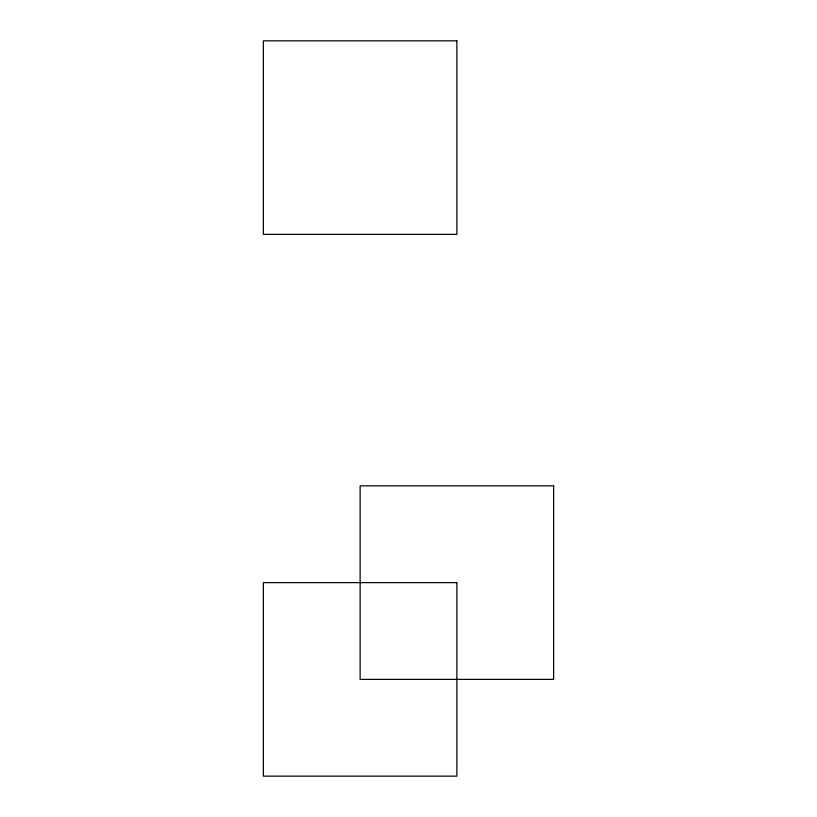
<?xml version="1.0" encoding="UTF-8"?>
<svg xmlns="http://www.w3.org/2000/svg" width="817" height="817" viewBox="0 0 817 817"><rect width="100%" height="100%" fill="white"/><g stroke="black" fill="none" stroke-linecap="round" stroke-linejoin="round"><path stroke-width="1.23" d="M456.877 40.85L263.36 40.85L263.36 234.377L456.877 234.377L456.877 40.85M553.64 485.86L360.123 485.86L360.123 679.387L553.64 679.387L553.64 485.86M456.877 582.623L263.36 582.623L263.36 776.15L456.877 776.15L456.877 582.623"/></g></svg>
